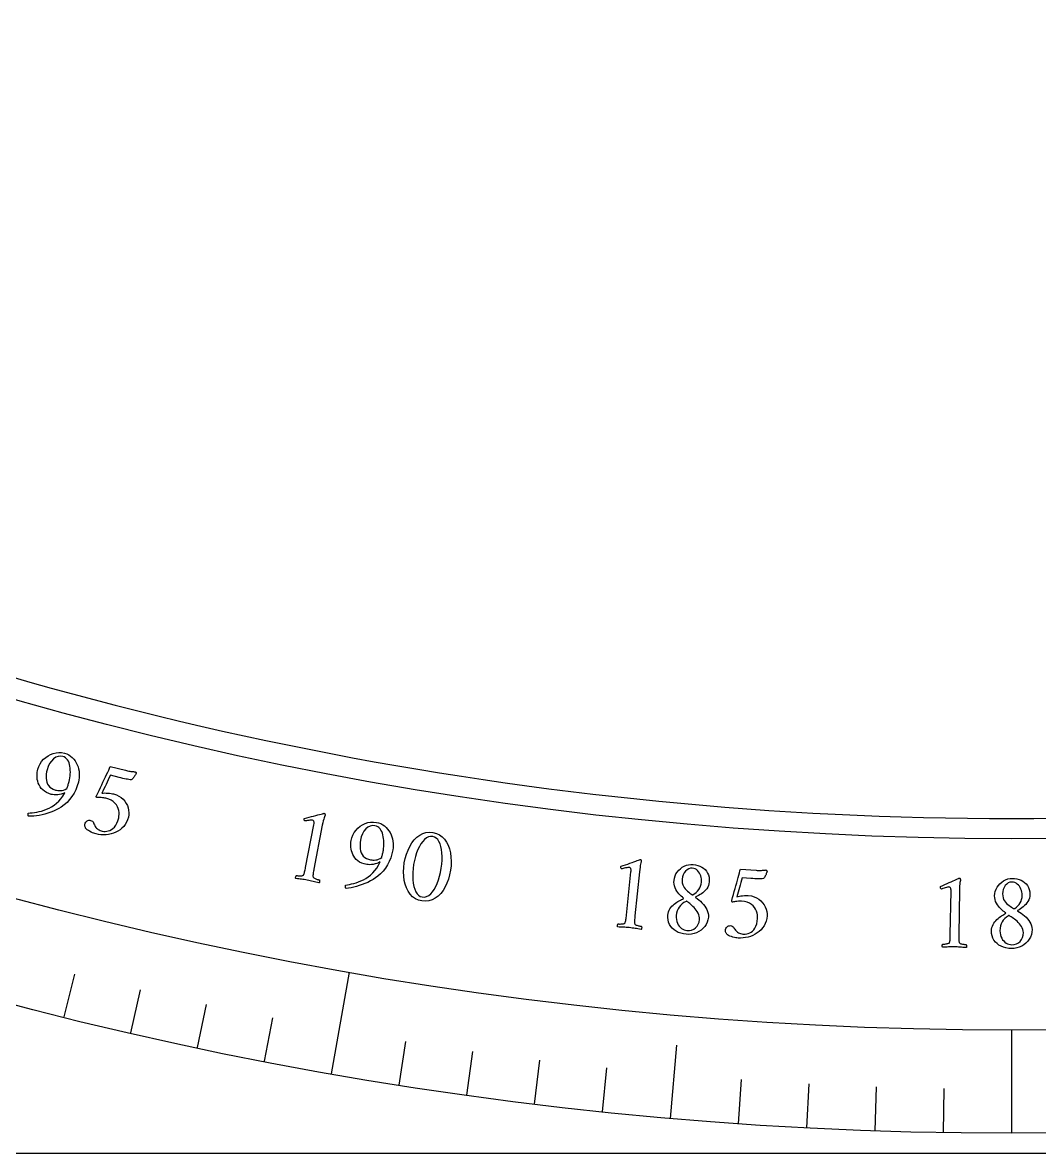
# Model space of a CAD drawing. Header units: millimetres. Extents: x -105 to 105, y -105 to 135.
# Drawn here: x -26.38 to 0.74, y -105 to -74.86 of the extents above; entities that cross this region are included whole.
import ezdxf

# ---------------------------------------------------------------- set-up
doc = ezdxf.new("R2010")
doc.units = ezdxf.units.MM
for name, color, linetype in [('CUT_INNER', 6, 'Continuous'), ('CUT_OUTER', 1, 'Continuous'), ('ENGRAVE', 7, 'Continuous'), ('ENGRAVE_FINE', 8, 'Continuous'), ('TEXT', 5, 'Continuous')]:
    doc.layers.add(name, color=color, linetype=linetype)

msp = doc.modelspace()

# ---------------------------------------------------------------- linework, layer by layer
at = {"layer": 'CUT_INNER'}
msp.add_lwpolyline([(-26.7588, -92.2734), (-26.1921, -92.4358), (-25.6244, -92.5948), (-25.0558, -92.7503), (-24.4862, -92.9023), (-23.9157, -93.0508), (-23.3443, -93.1958), (-22.772, -93.3372), (-22.1989, -93.4752), (-21.6249, -93.6097), (-21.0502, -93.7406), (-20.4746, -93.868), (-19.8982, -93.9918), (-19.3211, -94.1122), (-18.7433, -94.2289), (-18.1648, -94.3422), (-17.5856, -94.4519), (-17.0057, -94.558), (-16.4252, -94.6605), (-15.844, -94.7596), (-15.2623, -94.855), (-14.68, -94.9468), (-14.0971, -95.0351), (-13.5137, -95.1198), (-12.9298, -95.201), (-12.3455, -95.2785), (-11.7606, -95.3525), (-11.1753, -95.4228), (-10.5896, -95.4896), (-10.0035, -95.5528), (-9.417, -95.6124), (-8.8302, -95.6684), (-8.243, -95.7207), (-7.6555, -95.7695), (-7.0677, -95.8147), (-6.4797, -95.8562), (-5.8914, -95.8942), (-5.3029, -95.9285), (-4.7142, -95.9593), (-4.1253, -95.9864), (-3.5363, -96.0099), (-2.9471, -96.0298), (-2.3578, -96.0461), (-1.7684, -96.0587), (-1.179, -96.0678), (-0.5895, -96.0732), (0, -96.075), (0.5895, -96.0732), (1.179, -96.0678)], dxfattribs=at)
at = {"layer": 'CUT_OUTER'}
msp.add_lwpolyline([(105, 28.1347), (105, -28.1347), (76.8653, -76.8653), (28.1347, -105), (-28.1347, -105), (-76.8653, -76.8653), (-105, -28.1347), (-105, 28.1347)], dxfattribs=at)
at = {"layer": 'ENGRAVE'}
for points in [[(-18.1401, -102.8774), (-17.6627, -100.1703)], [(0, -104.4645), (0, -101.7156)], [(-9.1047, -104.067), (-8.9336, -102.111)]]:
    msp.add_lwpolyline(points, dxfattribs=at)
for radius in [104.4645, 101.7156, 96.6105]:
    msp.add_circle((0, 0), radius, dxfattribs=at)
at = {"layer": 'ENGRAVE_FINE'}
for points in [[(-25.2722, -101.3615), (-24.9872, -100.2184)], [(-23.4994, -101.7871), (-23.2344, -100.6392)], [(-21.7194, -102.1817), (-21.4745, -101.0293)], [(-19.9328, -102.5452), (-19.708, -101.3887)], [(-16.3418, -103.1784), (-16.1576, -102.0148)], [(-14.5386, -103.4479), (-14.3747, -102.2812)], [(-12.731, -103.6858), (-12.5874, -102.5165)], [(-10.9195, -103.8922), (-10.7964, -102.7206)], [(-7.2871, -104.21), (-7.2049, -103.0348)], [(-5.4672, -104.3213), (-5.4056, -103.1448)], [(-3.6458, -104.4009), (-3.6046, -103.2235)], [(-1.8232, -104.4486), (-1.8026, -103.2707)]]:
    msp.add_lwpolyline(points, dxfattribs=at)
at = {"layer": 'TEXT'}
for points in [[(-26.229, -95.9271), (-26.1792, -95.924), (-26.1255, -95.9188), (-26.068, -95.9116), (-26.0068, -95.9024), (-25.943, -95.89), (-25.8779, -95.8733), (-25.8116, -95.8525), (-25.7439, -95.8273), (-25.6762, -95.7969), (-25.6098, -95.7603), (-25.5446, -95.7174), (-25.4806, -95.6682), (-25.4194, -95.6117), (-25.3621, -95.5467), (-25.309, -95.4731), (-25.2599, -95.3911), (-25.304, -95.4095), (-25.35, -95.4238), (-25.3977, -95.434), (-25.4472, -95.4401), (-25.4957, -95.4425), (-25.5404, -95.4414), (-25.5815, -95.437), (-25.6187, -95.4292), (-25.6871, -95.4072), (-25.7478, -95.38), (-25.8008, -95.3476), (-25.8462, -95.31), (-25.8846, -95.2687), (-25.9171, -95.2249), (-25.9436, -95.1788), (-25.9642, -95.1303), (-25.9794, -95.0807), (-25.9901, -95.0311), (-25.9963, -94.9817), (-25.9979, -94.9323), (-25.9961, -94.8846), (-25.9919, -94.84), (-25.9854, -94.7985), (-25.9764, -94.7601), (-25.9509, -94.6851), (-25.9169, -94.6158), (-25.8745, -94.5522), (-25.8237, -94.4944), (-25.7664, -94.4433), (-25.7043, -94.4002), (-25.6375, -94.3651), (-25.566, -94.3378), (-25.4917, -94.32), (-25.4167, -94.3131), (-25.3409, -94.3173), (-25.2643, -94.3324), (-25.2051, -94.3519), (-25.1507, -94.3775), (-25.1012, -94.4093), (-25.0564, -94.4471), (-25.0164, -94.4897), (-24.9812, -94.5357), (-24.9508, -94.5852), (-24.9253, -94.6382), (-24.9046, -94.6936), (-24.8888, -94.7506), (-24.8779, -94.8092), (-24.8718, -94.8693), (-24.8705, -94.9295), (-24.8737, -94.9883), (-24.8814, -95.0458), (-24.8936, -95.1019), (-24.9253, -95.2059), (-24.9645, -95.3049), (-25.0113, -95.3989), (-25.0658, -95.4879), (-25.1275, -95.5701), (-25.1959, -95.6442), (-25.2713, -95.7099), (-25.3534, -95.7673), (-25.4179, -95.8068), (-25.4861, -95.843), (-25.558, -95.8759), (-25.6338, -95.9055), (-25.7112, -95.9316), (-25.7883, -95.9541), (-25.8651, -95.9731), (-25.9415, -95.9885), (-26.0161, -96.0004), (-26.0872, -96.0087), (-26.155, -96.0136), (-26.2194, -96.0149), (-26.2279, -96.0103), (-26.2334, -96.002), (-26.2361, -95.9898), (-26.2357, -95.9739), (-26.234, -95.9577), (-26.2323, -95.9445), (-26.2306, -95.9342), (-26.229, -95.9271)], [(-25.2049, -95.275), (-25.1962, -95.2529), (-25.1878, -95.2302), (-25.1796, -95.2071), (-25.1717, -95.1836), (-25.1641, -95.1598), (-25.1568, -95.1359), (-25.1499, -95.1119), (-25.1433, -95.0878), (-25.132, -95.0401), (-25.1229, -94.9907), (-25.116, -94.9396), (-25.1112, -94.8867), (-25.109, -94.8336), (-25.1097, -94.7815), (-25.1134, -94.7306), (-25.1199, -94.6809), (-25.1298, -94.6333), (-25.1436, -94.5891), (-25.1613, -94.5482), (-25.1828, -94.5107), (-25.2085, -94.4779), (-25.2384, -94.4514), (-25.2725, -94.4312), (-25.311, -94.4172), (-25.3748, -94.4084), (-25.4374, -94.4166), (-25.4988, -94.4419), (-25.559, -94.4842), (-25.6144, -94.5403), (-25.6612, -94.6071), (-25.6995, -94.6846), (-25.7291, -94.7728), (-25.7426, -94.8306), (-25.7514, -94.8881), (-25.7555, -94.945), (-25.7549, -95.0016), (-25.7487, -95.056), (-25.7358, -95.1068), (-25.7161, -95.1538), (-25.6897, -95.1972), (-25.656, -95.2356), (-25.614, -95.2677), (-25.564, -95.2937), (-25.5058, -95.3135), (-25.475, -95.3205), (-25.442, -95.3256), (-25.4068, -95.3288), (-25.3694, -95.3301), (-25.3302, -95.327), (-25.2897, -95.3167), (-25.248, -95.2994), (-25.2049, -95.275)], [(-23.9593, -95.4173), (-23.8814, -95.4417), (-23.812, -95.4738), (-23.7511, -95.5136), (-23.6987, -95.561), (-23.6543, -95.6139), (-23.6176, -95.6699), (-23.5886, -95.7291), (-23.5673, -95.7916), (-23.5539, -95.8551), (-23.5485, -95.9175), (-23.5512, -95.979), (-23.5618, -96.0394), (-23.5827, -96.108), (-23.6105, -96.1714), (-23.6451, -96.2296), (-23.6866, -96.2824), (-23.7335, -96.3298), (-23.7844, -96.3717), (-23.8393, -96.4081), (-23.8981, -96.4389), (-23.9599, -96.4641), (-24.0236, -96.4837), (-24.0892, -96.4977), (-24.1566, -96.5061), (-24.2246, -96.509), (-24.2921, -96.5062), (-24.3589, -96.4979), (-24.425, -96.484), (-24.4537, -96.4757), (-24.4852, -96.4646), (-24.5197, -96.4506), (-24.557, -96.4338), (-24.5945, -96.4147), (-24.6294, -96.3937), (-24.6618, -96.371), (-24.6916, -96.3464), (-24.6966, -96.3391), (-24.7022, -96.3285), (-24.7086, -96.3147), (-24.7157, -96.2978), (-24.7216, -96.2794), (-24.7246, -96.2614), (-24.7246, -96.2437), (-24.7217, -96.2265), (-24.7122, -96.1986), (-24.6989, -96.1747), (-24.6819, -96.1548), (-24.6612, -96.1389), (-24.6386, -96.1275), (-24.616, -96.121), (-24.5932, -96.1194), (-24.5705, -96.1228), (-24.5442, -96.1324), (-24.5223, -96.1468), (-24.5048, -96.1659), (-24.4918, -96.1898), (-24.4808, -96.2154), (-24.4692, -96.2399), (-24.4572, -96.2631), (-24.4446, -96.2851), (-24.4283, -96.3089), (-24.4093, -96.3301), (-24.3875, -96.3488), (-24.3629, -96.3649), (-24.3369, -96.3788), (-24.3105, -96.3906), (-24.2838, -96.4005), (-24.2568, -96.4083), (-24.2188, -96.4151), (-24.1794, -96.4168), (-24.1386, -96.4133), (-24.0962, -96.4047), (-24.0538, -96.3897), (-24.0128, -96.3672), (-23.9732, -96.3372), (-23.9349, -96.2996), (-23.8996, -96.2535), (-23.8687, -96.1977), (-23.8422, -96.1323), (-23.8202, -96.0573), (-23.8119, -96.012), (-23.8089, -95.9644), (-23.8112, -95.9146), (-23.8187, -95.8625), (-23.8326, -95.8103), (-23.854, -95.7599), (-23.8827, -95.7115), (-23.9189, -95.665), (-23.9639, -95.6226), (-24.0191, -95.5866), (-24.0845, -95.5567), (-24.1602, -95.5332), (-24.185, -95.5278), (-24.2142, -95.5229), (-24.2476, -95.5187), (-24.2853, -95.5151), (-24.3226, -95.5127), (-24.3548, -95.5122), (-24.3817, -95.5136), (-24.4035, -95.5168), (-24.4074, -95.5149), (-24.4108, -95.5115), (-24.4136, -95.5065), (-24.4158, -95.5), (-24.4172, -95.4927), (-24.4177, -95.4855), (-24.4173, -95.4783), (-24.416, -95.4712), (-24.3804, -95.3969), (-24.3448, -95.3227), (-24.3093, -95.2484), (-24.2738, -95.1741), (-24.2389, -95.1011), (-24.2053, -95.0306), (-24.1729, -94.9626), (-24.1417, -94.8971), (-24.1127, -94.8358), (-24.0869, -94.7804), (-24.0643, -94.7307), (-24.0449, -94.6869), (-23.6401, -94.7888), (-23.6117, -94.7955), (-23.5827, -94.8016), (-23.5533, -94.807), (-23.5233, -94.8118), (-23.4943, -94.8159), (-23.4676, -94.8191), (-23.4434, -94.8216), (-23.4217, -94.8233), (-23.4037, -94.8245), (-23.3908, -94.8253), (-23.3831, -94.8258), (-23.3805, -94.8259), (-23.3747, -94.8317), (-23.3694, -94.837), (-23.3645, -94.8418), (-23.3601, -94.8461), (-23.3566, -94.8503), (-23.3545, -94.855), (-23.3538, -94.8601), (-23.3545, -94.8656), (-23.3565, -94.8714), (-23.3607, -94.8803), (-23.3669, -94.8923), (-23.3752, -94.9074), (-23.3852, -94.9243), (-23.3964, -94.9419), (-23.4089, -94.96), (-23.4227, -94.9789), (-23.4374, -94.9972), (-23.4526, -95.0138), (-23.4684, -95.0288), (-23.4847, -95.0422), (-23.515, -95.0377), (-23.5481, -95.0325), (-23.5841, -95.0267), (-23.6229, -95.02), (-23.6647, -95.0123), (-23.7099, -95.0029), (-23.7585, -94.9919), (-23.8103, -94.9793), (-24.0414, -94.9211), (-24.0699, -94.9808), (-24.0984, -95.0411), (-24.1269, -95.1019), (-24.1553, -95.1633), (-24.1836, -95.2242), (-24.2118, -95.2834), (-24.2397, -95.341), (-24.2674, -95.397), (-24.2341, -95.3938), (-24.1966, -95.3926), (-24.1549, -95.3934), (-24.109, -95.3962), (-24.0637, -95.4004), (-24.0236, -95.4053), (-23.9888, -95.4109), (-23.9593, -95.4173)], [(-18.8345, -97.3763), (-18.6142, -96.2375), (-18.6096, -96.2094), (-18.6076, -96.1857), (-18.608, -96.1663), (-18.6109, -96.1514), (-18.6165, -96.1398), (-18.625, -96.1307), (-18.6364, -96.124), (-18.6507, -96.1197), (-18.6687, -96.1176), (-18.6916, -96.1174), (-18.7193, -96.119), (-18.7518, -96.1225), (-18.7847, -96.1268), (-18.8135, -96.131), (-18.8381, -96.1351), (-18.8587, -96.139), (-18.8679, -96.1261), (-18.8736, -96.1129), (-18.8759, -96.0991), (-18.8748, -96.0849), (-18.8747, -96.0848), (-18.8746, -96.0842), (-18.8745, -96.0833), (-18.8742, -96.0821), (-18.8728, -96.0769), (-18.8709, -96.073), (-18.8686, -96.0703), (-18.8657, -96.0688), (-18.8038, -96.0539), (-18.7425, -96.0387), (-18.6817, -96.0231), (-18.6214, -96.0072), (-18.564, -95.9919), (-18.5116, -95.978), (-18.4644, -95.9655), (-18.4222, -95.9545), (-18.3873, -95.9455), (-18.3621, -95.9391), (-18.3463, -95.9354), (-18.3401, -95.9343), (-18.3344, -95.9354), (-18.328, -95.9377), (-18.3232, -95.942), (-18.3197, -95.9483), (-18.3178, -95.9565), (-18.3167, -95.9653), (-18.3158, -95.9733), (-18.3152, -95.9806), (-18.3148, -95.987), (-18.3163, -95.9913), (-18.321, -96.0041), (-18.3288, -96.0255), (-18.3397, -96.0555), (-18.3521, -96.0936), (-18.3645, -96.1393), (-18.3769, -96.1927), (-18.3894, -96.2538), (-18.612, -97.4191), (-18.6179, -97.4503), (-18.6233, -97.4805), (-18.6284, -97.5096), (-18.6331, -97.5376), (-18.6368, -97.564), (-18.6387, -97.5881), (-18.6388, -97.61), (-18.6372, -97.6295), (-18.6336, -97.6375), (-18.626, -97.6459), (-18.6144, -97.6546), (-18.5987, -97.6638), (-18.5806, -97.6727), (-18.5618, -97.6809), (-18.5422, -97.6882), (-18.522, -97.6948), (-18.5029, -97.7004), (-18.4867, -97.7048), (-18.4735, -97.7082), (-18.4634, -97.7104), (-18.4608, -97.718), (-18.4595, -97.7275), (-18.4595, -97.7391), (-18.4608, -97.7527), (-18.4635, -97.766), (-18.4673, -97.7769), (-18.4723, -97.7853), (-18.4786, -97.7912), (-18.5207, -97.7803), (-18.561, -97.77), (-18.5995, -97.7601), (-18.6363, -97.7508), (-18.6729, -97.7418), (-18.7111, -97.7331), (-18.7508, -97.7247), (-18.792, -97.7165), (-18.8318, -97.7091), (-18.8698, -97.7026), (-18.9061, -97.697), (-18.9407, -97.6922), (-18.9758, -97.6878), (-19.0134, -97.683), (-19.0536, -97.6779), (-19.0963, -97.6724), (-19.1, -97.6646), (-19.1016, -97.6549), (-19.1011, -97.6434), (-19.0986, -97.6301), (-19.0948, -97.617), (-19.0905, -97.6062), (-19.0858, -97.5978), (-19.0805, -97.5917), (-19.0703, -97.5935), (-19.0568, -97.5952), (-19.0402, -97.5971), (-19.0203, -97.599), (-18.9991, -97.6004), (-18.9782, -97.6008), (-18.9577, -97.6002), (-18.9376, -97.5986), (-18.9198, -97.5959), (-18.9063, -97.592), (-18.897, -97.5869), (-18.892, -97.5805), (-18.8832, -97.563), (-18.875, -97.5427), (-18.8673, -97.5197), (-18.8603, -97.494), (-18.8536, -97.4663), (-18.8471, -97.4374), (-18.8407, -97.4075), (-18.8345, -97.3763)], [(-17.7686, -97.8481), (-17.7192, -97.8406), (-17.6662, -97.8308), (-17.6096, -97.8186), (-17.5494, -97.8041), (-17.4869, -97.7862), (-17.4236, -97.7639), (-17.3593, -97.7373), (-17.294, -97.7064), (-17.2293, -97.6702), (-17.1663, -97.6279), (-17.1051, -97.5795), (-17.0456, -97.525), (-16.9895, -97.4633), (-16.9382, -97.3935), (-16.8916, -97.3157), (-16.8499, -97.2297), (-16.8923, -97.2518), (-16.9368, -97.2701), (-16.9834, -97.2844), (-17.0322, -97.2948), (-17.0803, -97.3014), (-17.125, -97.3042), (-17.1662, -97.3034), (-17.204, -97.2988), (-17.2741, -97.2829), (-17.3369, -97.2611), (-17.3926, -97.2334), (-17.441, -97.2), (-17.4829, -97.1621), (-17.5191, -97.1214), (-17.5495, -97.0778), (-17.5742, -97.0312), (-17.5937, -96.9831), (-17.6087, -96.9347), (-17.6192, -96.886), (-17.6251, -96.8369), (-17.6274, -96.7892), (-17.6272, -96.7444), (-17.6243, -96.7025), (-17.6187, -96.6635), (-17.5998, -96.5865), (-17.572, -96.5146), (-17.5353, -96.4475), (-17.4897, -96.3855), (-17.4371, -96.3296), (-17.379, -96.2813), (-17.3155, -96.2404), (-17.2466, -96.207), (-17.1742, -96.1828), (-17.1, -96.1694), (-17.0241, -96.167), (-16.9465, -96.1754), (-16.8859, -96.1897), (-16.8295, -96.2104), (-16.7773, -96.2377), (-16.7294, -96.2715), (-16.6859, -96.3104), (-16.6468, -96.3532), (-16.6123, -96.3999), (-16.5822, -96.4504), (-16.5567, -96.5038), (-16.536, -96.5593), (-16.52, -96.6167), (-16.5088, -96.676), (-16.5022, -96.7359), (-16.5002, -96.7948), (-16.5029, -96.8527), (-16.5102, -96.9096), (-16.5327, -97.016), (-16.5631, -97.1181), (-16.6016, -97.2158), (-16.6481, -97.3091), (-16.7024, -97.3965), (-16.7641, -97.4762), (-16.8334, -97.5482), (-16.9103, -97.6126), (-16.971, -97.6576), (-17.0358, -97.6996), (-17.1047, -97.7386), (-17.1775, -97.7747), (-17.2524, -97.8074), (-17.3272, -97.8366), (-17.402, -97.8622), (-17.4768, -97.8842), (-17.5501, -97.9025), (-17.6203, -97.917), (-17.6874, -97.9278), (-17.7514, -97.9348), (-17.7602, -97.9309), (-17.7665, -97.9231), (-17.7702, -97.9112), (-17.7712, -97.8953), (-17.7709, -97.879), (-17.7703, -97.8656), (-17.7696, -97.8553), (-17.7686, -97.8481)], [(-16.8053, -97.1092), (-16.7985, -97.0864), (-16.7921, -97.0631), (-16.7859, -97.0394), (-16.7801, -97.0153), (-16.7746, -96.9909), (-16.7694, -96.9664), (-16.7646, -96.9419), (-16.7602, -96.9174), (-16.7531, -96.8689), (-16.7483, -96.8188), (-16.7459, -96.7673), (-16.7458, -96.7142), (-16.7482, -96.6611), (-16.7534, -96.6093), (-16.7615, -96.5589), (-16.7723, -96.5099), (-16.7864, -96.4634), (-16.804, -96.4206), (-16.8251, -96.3814), (-16.8499, -96.3459), (-16.8782, -96.3155), (-16.9103, -96.2917), (-16.9461, -96.2745), (-16.9857, -96.2639), (-17.05, -96.2607), (-17.1117, -96.2744), (-17.1706, -96.3049), (-17.2269, -96.3523), (-17.2772, -96.413), (-17.318, -96.4836), (-17.3494, -96.5641), (-17.3712, -96.6546), (-17.3796, -96.7134), (-17.3833, -96.7714), (-17.3825, -96.8285), (-17.377, -96.8848), (-17.366, -96.9385), (-17.3487, -96.9879), (-17.325, -97.0331), (-17.295, -97.0739), (-17.258, -97.1092), (-17.2134, -97.1376), (-17.1613, -97.1592), (-17.1017, -97.1738), (-17.0704, -97.1781), (-17.037, -97.1803), (-17.0017, -97.1804), (-16.9643, -97.1785), (-16.9255, -97.1719), (-16.8861, -97.1582), (-16.846, -97.1373), (-16.8053, -97.1092)], [(-15.4405, -96.4464), (-15.3469, -96.4694), (-15.2633, -96.5066), (-15.1899, -96.5581), (-15.1265, -96.624), (-15.0731, -96.7015), (-15.0294, -96.7881), (-14.9955, -96.8837), (-14.9714, -96.9884), (-14.9569, -97.0994), (-14.9519, -97.2139), (-14.9565, -97.3319), (-14.9706, -97.4535), (-14.9937, -97.5737), (-15.0252, -97.6876), (-15.0649, -97.7953), (-15.113, -97.8966), (-15.1687, -97.989), (-15.2311, -98.07), (-15.3001, -98.1395), (-15.3759, -98.1975), (-15.4575, -98.2412), (-15.5441, -98.268), (-15.6358, -98.2777), (-15.7325, -98.2703), (-15.8242, -98.2475), (-15.9067, -98.2099), (-15.9801, -98.1576), (-16.0442, -98.0905), (-16.0988, -98.0116), (-16.1434, -97.9239), (-16.1781, -97.8274), (-16.2029, -97.7221), (-16.2176, -97.6107), (-16.2222, -97.496), (-16.2168, -97.3779), (-16.2013, -97.2565), (-16.1767, -97.1366), (-16.1439, -97.023), (-16.103, -96.9159), (-16.054, -96.8151), (-15.9976, -96.7233), (-15.9349, -96.6432), (-15.8656, -96.5747), (-15.7899, -96.5178), (-15.7089, -96.4751), (-15.6237, -96.4489), (-15.5342, -96.4394), (-15.4405, -96.4464)], [(-15.4429, -96.5531), (-15.5007, -96.5508), (-15.5565, -96.5628), (-15.6104, -96.5889), (-15.6625, -96.6293), (-15.7119, -96.6818), (-15.7581, -96.7443), (-15.8009, -96.8168), (-15.8405, -96.8993), (-15.876, -96.9899), (-15.9066, -97.0864), (-15.9323, -97.189), (-15.953, -97.2975), (-15.9678, -97.4058), (-15.9761, -97.5106), (-15.9778, -97.6118), (-15.9729, -97.7094), (-15.9619, -97.8009), (-15.9452, -97.8839), (-15.9227, -97.9583), (-15.8945, -98.0241), (-15.8608, -98.0791), (-15.8217, -98.1207), (-15.7772, -98.149), (-15.7274, -98.1641), (-15.665, -98.1668), (-15.6057, -98.1545), (-15.5497, -98.1272), (-15.4969, -98.0848), (-15.4477, -98.0298), (-15.4023, -97.9645), (-15.3607, -97.8889), (-15.323, -97.803), (-15.2895, -97.7096), (-15.2607, -97.6114), (-15.2365, -97.5083), (-15.217, -97.4005), (-15.2028, -97.2912), (-15.195, -97.1866), (-15.1937, -97.0867), (-15.1988, -96.9917), (-15.21, -96.9031), (-15.2269, -96.823), (-15.2494, -96.7513), (-15.2777, -96.6879), (-15.3113, -96.6351), (-15.35, -96.5951), (-15.3939, -96.5677), (-15.4429, -96.5531)], [(-10.2759, -98.6473), (-10.1558, -97.4936), (-10.1536, -97.4652), (-10.1536, -97.4414), (-10.1557, -97.4222), (-10.1599, -97.4075), (-10.1666, -97.3965), (-10.1758, -97.3882), (-10.1877, -97.3825), (-10.2023, -97.3795), (-10.2205, -97.379), (-10.2433, -97.3807), (-10.2708, -97.3847), (-10.3029, -97.391), (-10.3352, -97.3982), (-10.3635, -97.4049), (-10.3877, -97.4111), (-10.4079, -97.4168), (-10.4181, -97.4048), (-10.425, -97.3921), (-10.4285, -97.3786), (-10.4286, -97.3644), (-10.4286, -97.3642), (-10.4285, -97.3636), (-10.4284, -97.3627), (-10.4283, -97.3614), (-10.4273, -97.3562), (-10.4258, -97.3521), (-10.4237, -97.3492), (-10.4209, -97.3475), (-10.3606, -97.3272), (-10.3009, -97.3067), (-10.2417, -97.2859), (-10.183, -97.2649), (-10.1271, -97.2446), (-10.0761, -97.2262), (-10.0302, -97.2096), (-9.9891, -97.1949), (-9.9552, -97.1829), (-9.9305, -97.1744), (-9.9152, -97.1693), (-9.9091, -97.1677), (-9.9033, -97.1683), (-9.8968, -97.1701), (-9.8915, -97.1739), (-9.8876, -97.1799), (-9.8849, -97.1879), (-9.8831, -97.1965), (-9.8815, -97.2045), (-9.8802, -97.2116), (-9.8793, -97.218), (-9.8804, -97.2224), (-9.884, -97.2356), (-9.8898, -97.2576), (-9.8981, -97.2884), (-9.9072, -97.3274), (-9.9155, -97.374), (-9.9233, -97.4283), (-9.9303, -97.4902), (-10.0505, -98.6705), (-10.0537, -98.7021), (-10.0565, -98.7326), (-10.059, -98.7621), (-10.0613, -98.7905), (-10.0626, -98.8171), (-10.0624, -98.8413), (-10.0606, -98.863), (-10.0573, -98.8824), (-10.0531, -98.89), (-10.0448, -98.8977), (-10.0324, -98.9054), (-10.0159, -98.9131), (-9.9971, -98.9205), (-9.9777, -98.927), (-9.9576, -98.9326), (-9.9368, -98.9373), (-9.9173, -98.9412), (-9.9008, -98.9443), (-9.8874, -98.9464), (-9.8771, -98.9477), (-9.8738, -98.9551), (-9.8717, -98.9645), (-9.8707, -98.976), (-9.8709, -98.9897), (-9.8723, -99.0032), (-9.8752, -99.0143), (-9.8795, -99.0231), (-9.8853, -99.0296), (-9.9281, -99.0224), (-9.9692, -99.0156), (-10.0084, -99.0092), (-10.0458, -99.0031), (-10.0831, -98.9973), (-10.1219, -98.992), (-10.1622, -98.987), (-10.204, -98.9825), (-10.2442, -98.9786), (-10.2827, -98.9754), (-10.3193, -98.973), (-10.3542, -98.9713), (-10.3895, -98.9699), (-10.4274, -98.9684), (-10.4679, -98.9668), (-10.5109, -98.9651), (-10.5153, -98.9576), (-10.5177, -98.9482), (-10.5182, -98.9366), (-10.5169, -98.9231), (-10.5142, -98.9098), (-10.5109, -98.8987), (-10.5069, -98.8899), (-10.5023, -98.8833), (-10.4919, -98.8842), (-10.4783, -98.8848), (-10.4616, -98.8852), (-10.4416, -98.8853), (-10.4204, -98.8849), (-10.3995, -98.8835), (-10.3792, -98.8811), (-10.3593, -98.8778), (-10.3418, -98.8735), (-10.3286, -98.8684), (-10.3199, -98.8625), (-10.3155, -98.8558), (-10.3082, -98.8375), (-10.3017, -98.8166), (-10.2961, -98.793), (-10.2913, -98.7667), (-10.2871, -98.7386), (-10.2831, -98.7093), (-10.2794, -98.6789), (-10.2759, -98.6473)], [(-8.498, -97.2983), (-8.4361, -97.3068), (-8.3774, -97.3213), (-8.322, -97.3417), (-8.2697, -97.3681), (-8.222, -97.3999), (-8.1799, -97.4368), (-8.1434, -97.4787), (-8.1126, -97.5257), (-8.0889, -97.5774), (-8.0735, -97.6335), (-8.0665, -97.6942), (-8.0678, -97.7592), (-8.0755, -97.8128), (-8.0895, -97.8621), (-8.1096, -97.9072), (-8.1361, -97.9481), (-8.1669, -97.9853), (-8.2002, -98.0193), (-8.236, -98.0502), (-8.2743, -98.0779), (-8.3134, -98.103), (-8.3513, -98.1259), (-8.3882, -98.1467), (-8.424, -98.1654), (-8.4319, -98.1681), (-8.4348, -98.1719), (-8.4327, -98.1768), (-8.4255, -98.183), (-8.3841, -98.2119), (-8.3431, -98.2445), (-8.3026, -98.2808), (-8.2625, -98.3206), (-8.2246, -98.3632), (-8.1904, -98.4077), (-8.1601, -98.454), (-8.1335, -98.5023), (-8.1125, -98.5517), (-8.0987, -98.6016), (-8.092, -98.6521), (-8.0926, -98.703), (-8.1031, -98.7725), (-8.1229, -98.8376), (-8.1518, -98.8982), (-8.1901, -98.9543), (-8.2358, -99.0049), (-8.2871, -99.049), (-8.344, -99.0865), (-8.4065, -99.1174), (-8.4726, -99.1408), (-8.5405, -99.1557), (-8.6101, -99.1621), (-8.6813, -99.16), (-8.7568, -99.1497), (-8.8275, -99.1324), (-8.8932, -99.1081), (-8.954, -99.0768), (-9.0087, -99.0394), (-9.056, -98.9968), (-9.096, -98.9489), (-9.1285, -98.8957), (-9.153, -98.8384), (-9.1686, -98.7778), (-9.1754, -98.7139), (-9.1735, -98.6468), (-9.1666, -98.6014), (-9.1549, -98.5586), (-9.1383, -98.5185), (-9.1168, -98.481), (-9.0916, -98.4461), (-9.0641, -98.4136), (-9.0343, -98.3835), (-9.0022, -98.3559), (-8.9689, -98.3306), (-8.9356, -98.3074), (-8.9024, -98.2865), (-8.8692, -98.2677), (-8.8374, -98.2509), (-8.8086, -98.2356), (-8.7827, -98.2219), (-8.7596, -98.2097), (-8.7549, -98.2059), (-8.7531, -98.2022), (-8.7542, -98.1986), (-8.7583, -98.1951), (-8.7864, -98.173), (-8.8153, -98.1469), (-8.8452, -98.1168), (-8.8759, -98.0828), (-8.9058, -98.0456), (-8.9327, -98.0058), (-8.9569, -97.9635), (-8.9783, -97.9187), (-8.9951, -97.8718), (-9.0058, -97.8233), (-9.0102, -97.7731), (-9.0084, -97.7213), (-8.9988, -97.6614), (-8.9812, -97.6044), (-8.9557, -97.5503), (-8.9223, -97.4992), (-8.8826, -97.4522), (-8.8381, -97.4107), (-8.7888, -97.3745), (-8.7348, -97.3437), (-8.6777, -97.3198), (-8.6192, -97.3042), (-8.5593, -97.2971), (-8.498, -97.2983)], [(-8.5211, -97.3965), (-8.5703, -97.3981), (-8.6167, -97.4117), (-8.6604, -97.4373), (-8.7014, -97.4749), (-8.7368, -97.5211), (-8.7637, -97.5725), (-8.7822, -97.6291), (-8.7923, -97.6909), (-8.7938, -97.7432), (-8.7885, -97.7918), (-8.7766, -97.8368), (-8.7579, -97.8782), (-8.7345, -97.9162), (-8.7084, -97.9508), (-8.6795, -97.9822), (-8.6481, -98.0103), (-8.6162, -98.0358), (-8.5864, -98.0592), (-8.5586, -98.0806), (-8.5328, -98.1), (-8.5296, -98.1016), (-8.5257, -98.1028), (-8.521, -98.1038), (-8.5156, -98.1045), (-8.5143, -98.1046), (-8.5134, -98.1047), (-8.5128, -98.1047), (-8.5127, -98.1047), (-8.5085, -98.1049), (-8.5046, -98.1047), (-8.5011, -98.1041), (-8.4978, -98.1031), (-8.4537, -98.0755), (-8.4136, -98.044), (-8.3776, -98.0084), (-8.3456, -97.9688), (-8.3189, -97.925), (-8.2983, -97.877), (-8.284, -97.8248), (-8.276, -97.7684), (-8.2745, -97.7261), (-8.2773, -97.6843), (-8.2842, -97.6428), (-8.2954, -97.6017), (-8.3106, -97.5623), (-8.3294, -97.5258), (-8.352, -97.4924), (-8.3782, -97.462), (-8.4082, -97.4362), (-8.442, -97.4167), (-8.4797, -97.4035), (-8.5211, -97.3965)], [(-7.0262, -98.1282), (-6.9453, -98.1387), (-6.8714, -98.1582), (-6.8045, -98.1868), (-6.7446, -98.2244), (-6.6917, -98.2688), (-6.6459, -98.3176), (-6.6071, -98.3709), (-6.5753, -98.4287), (-6.551, -98.4889), (-6.5349, -98.5495), (-6.5268, -98.6104), (-6.5268, -98.6718), (-6.5355, -98.743), (-6.5518, -98.8103), (-6.5758, -98.8735), (-6.6075, -98.9328), (-6.6454, -98.9876), (-6.6883, -99.0377), (-6.736, -99.083), (-6.7886, -99.1236), (-6.8451, -99.1592), (-6.9044, -99.1896), (-6.9665, -99.2148), (-7.0315, -99.2347), (-7.098, -99.2493), (-7.1649, -99.2583), (-7.2321, -99.2617), (-7.2997, -99.2595), (-7.3293, -99.2563), (-7.3623, -99.2509), (-7.3987, -99.2431), (-7.4384, -99.233), (-7.4786, -99.2207), (-7.5167, -99.2062), (-7.5525, -99.1894), (-7.5861, -99.1703), (-7.5923, -99.164), (-7.5997, -99.1546), (-7.6083, -99.1421), (-7.6183, -99.1266), (-7.6273, -99.1095), (-7.6334, -99.0923), (-7.6365, -99.075), (-7.6366, -99.0575), (-7.632, -99.0284), (-7.6231, -99.0025), (-7.6098, -98.98), (-7.5922, -98.9607), (-7.5719, -98.9455), (-7.5508, -98.9352), (-7.5287, -98.9297), (-7.5056, -98.9291), (-7.4781, -98.934), (-7.454, -98.9444), (-7.4335, -98.9602), (-7.4166, -98.9814), (-7.4012, -99.0048), (-7.3856, -99.0268), (-7.3697, -99.0476), (-7.3535, -99.0671), (-7.3333, -99.0877), (-7.3109, -99.1052), (-7.2862, -99.1198), (-7.2592, -99.1315), (-7.2311, -99.1406), (-7.2031, -99.1477), (-7.1751, -99.1528), (-7.1471, -99.1558), (-7.1086, -99.1559), (-7.0695, -99.1507), (-7.0299, -99.1402), (-6.9897, -99.1244), (-6.9505, -99.1023), (-6.914, -99.073), (-6.8802, -99.0365), (-6.849, -98.9929), (-6.8222, -98.9413), (-6.8015, -98.881), (-6.7868, -98.812), (-6.7782, -98.7343), (-6.7778, -98.6882), (-6.7831, -98.6409), (-6.794, -98.5922), (-6.8105, -98.5422), (-6.8333, -98.4932), (-6.863, -98.4473), (-6.8998, -98.4046), (-6.9435, -98.3651), (-6.9951, -98.3312), (-7.0558, -98.3053), (-7.1254, -98.2873), (-7.204, -98.2772), (-7.2294, -98.2762), (-7.2589, -98.2765), (-7.2926, -98.2781), (-7.3304, -98.2811), (-7.3675, -98.2852), (-7.3992, -98.2903), (-7.4255, -98.2963), (-7.4464, -98.3033), (-7.4506, -98.3022), (-7.4546, -98.2994), (-7.4582, -98.295), (-7.4615, -98.2889), (-7.4641, -98.282), (-7.4659, -98.275), (-7.4667, -98.2678), (-7.4666, -98.2605), (-7.4445, -98.1812), (-7.4224, -98.1019), (-7.4003, -98.0226), (-7.3782, -97.9433), (-7.3566, -97.8653), (-7.3357, -97.79), (-7.3156, -97.7175), (-7.2962, -97.6476), (-7.2783, -97.5822), (-7.2626, -97.5231), (-7.2489, -97.4703), (-7.2373, -97.4238), (-6.821, -97.4538), (-6.7919, -97.4555), (-6.7623, -97.4564), (-6.7324, -97.4566), (-6.702, -97.4562), (-6.6727, -97.4551), (-6.6459, -97.4537), (-6.6217, -97.452), (-6.5999, -97.4499), (-6.582, -97.4479), (-6.5692, -97.4464), (-6.5615, -97.4456), (-6.559, -97.4453), (-6.5523, -97.45), (-6.5461, -97.4542), (-6.5405, -97.4581), (-6.5354, -97.4616), (-6.5311, -97.4652), (-6.5283, -97.4694), (-6.5267, -97.4743), (-6.5264, -97.4799), (-6.5275, -97.4859), (-6.53, -97.4954), (-6.534, -97.5083), (-6.5396, -97.5246), (-6.5464, -97.543), (-6.5545, -97.5622), (-6.5636, -97.5823), (-6.5739, -97.6032), (-6.5852, -97.6238), (-6.5974, -97.6428), (-6.6103, -97.6604), (-6.624, -97.6764), (-6.6546, -97.6772), (-6.6882, -97.6779), (-6.7246, -97.6783), (-6.7639, -97.6785), (-6.8065, -97.6782), (-6.8526, -97.6768), (-6.9023, -97.6744), (-6.9556, -97.671), (-7.1933, -97.6538), (-7.211, -97.7175), (-7.2286, -97.7818), (-7.2461, -97.8467), (-7.2634, -97.9121), (-7.2807, -97.977), (-7.2981, -98.0402), (-7.3156, -98.1018), (-7.3332, -98.1616), (-7.3009, -98.1527), (-7.2642, -98.1451), (-7.223, -98.1386), (-7.1774, -98.1334), (-7.132, -98.1296), (-7.0917, -98.1275), (-7.0564, -98.127), (-7.0262, -98.1282)], [(-1.6392, -99.1675), (-1.62, -98.0077), (-1.6203, -97.9793), (-1.6224, -97.9556), (-1.6262, -97.9366), (-1.6317, -97.9224), (-1.6392, -97.912), (-1.6492, -97.9044), (-1.6615, -97.8998), (-1.6763, -97.8981), (-1.6945, -97.8992), (-1.7171, -97.9029), (-1.7441, -97.9093), (-1.7755, -97.9184), (-1.8071, -97.9284), (-1.8347, -97.9375), (-1.8583, -97.9458), (-1.8779, -97.9532), (-1.8891, -97.9421), (-1.897, -97.9301), (-1.9017, -97.9169), (-1.903, -97.9028), (-1.903, -97.9026), (-1.903, -97.902), (-1.903, -97.9011), (-1.903, -97.8998), (-1.9025, -97.8945), (-1.9013, -97.8903), (-1.8995, -97.8872), (-1.8969, -97.8853), (-1.8386, -97.8599), (-1.7808, -97.8342), (-1.7237, -97.8083), (-1.6671, -97.7823), (-1.6131, -97.7572), (-1.564, -97.7344), (-1.5196, -97.7139), (-1.48, -97.6957), (-1.4473, -97.6808), (-1.4234, -97.6701), (-1.4086, -97.6637), (-1.4027, -97.6616), (-1.3969, -97.6617), (-1.3902, -97.6629), (-1.3846, -97.6662), (-1.3802, -97.6718), (-1.3768, -97.6796), (-1.3742, -97.6881), (-1.372, -97.6958), (-1.3701, -97.7028), (-1.3686, -97.7091), (-1.3693, -97.7135), (-1.3717, -97.727), (-1.3756, -97.7494), (-1.3812, -97.7808), (-1.3868, -97.8205), (-1.3911, -97.8677), (-1.3941, -97.9224), (-1.3957, -97.9847), (-1.4126, -99.171), (-1.4129, -99.2028), (-1.4131, -99.2334), (-1.4131, -99.263), (-1.4128, -99.2914), (-1.4118, -99.3181), (-1.4095, -99.3421), (-1.4058, -99.3637), (-1.4008, -99.3826), (-1.396, -99.3899), (-1.387, -99.3968), (-1.374, -99.4034), (-1.357, -99.4097), (-1.3376, -99.4154), (-1.3177, -99.4201), (-1.2971, -99.424), (-1.2761, -99.4269), (-1.2563, -99.4291), (-1.2396, -99.4307), (-1.226, -99.4317), (-1.2156, -99.4321), (-1.2118, -99.4391), (-1.2088, -99.4483), (-1.2068, -99.4597), (-1.2058, -99.4733), (-1.2061, -99.4869), (-1.208, -99.4982), (-1.2115, -99.5074), (-1.2166, -99.5143), (-1.26, -99.5109), (-1.3015, -99.5077), (-1.3411, -99.5047), (-1.3789, -99.5019), (-1.4165, -99.4994), (-1.4556, -99.4975), (-1.4962, -99.4961), (-1.5383, -99.4951), (-1.5787, -99.4948), (-1.6173, -99.495), (-1.654, -99.4958), (-1.6889, -99.4971), (-1.7242, -99.4988), (-1.7621, -99.5006), (-1.8025, -99.5025), (-1.8456, -99.5046), (-1.8505, -99.4975), (-1.8538, -99.4883), (-1.8553, -99.4769), (-1.8551, -99.4633), (-1.8537, -99.4498), (-1.8514, -99.4384), (-1.8481, -99.4293), (-1.844, -99.4224), (-1.8336, -99.4223), (-1.8201, -99.4217), (-1.8033, -99.4207), (-1.7835, -99.4191), (-1.7623, -99.4168), (-1.7417, -99.4136), (-1.7216, -99.4094), (-1.7021, -99.4044), (-1.685, -99.3986), (-1.6724, -99.3924), (-1.6642, -99.3857), (-1.6603, -99.3786), (-1.6547, -99.3598), (-1.6501, -99.3384), (-1.6466, -99.3144), (-1.6441, -99.2879), (-1.6423, -99.2594), (-1.6409, -99.2299), (-1.6399, -99.1993), (-1.6392, -99.1675)], [(0.0145, -97.6687), (0.0769, -97.6718), (0.1366, -97.6811), (0.1936, -97.6966), (0.2479, -97.7183), (0.2983, -97.7459), (0.3435, -97.779), (0.3834, -97.8175), (0.4182, -97.8616), (0.4463, -97.9111), (0.4666, -97.9657), (0.4788, -98.0254), (0.4832, -98.0904), (0.4802, -98.1444), (0.4706, -98.1947), (0.4544, -98.2414), (0.4316, -98.2845), (0.4042, -98.3242), (0.374, -98.361), (0.341, -98.3949), (0.3052, -98.4259), (0.2685, -98.4543), (0.2327, -98.4804), (0.1978, -98.5044), (0.1637, -98.5261), (0.156, -98.5294), (0.1535, -98.5334), (0.1561, -98.5382), (0.1637, -98.5437), (0.2076, -98.5689), (0.2512, -98.5978), (0.2948, -98.6304), (0.3382, -98.6666), (0.3797, -98.7057), (0.4175, -98.747), (0.4518, -98.7906), (0.4824, -98.8363), (0.5077, -98.8837), (0.5258, -98.9323), (0.5368, -98.9819), (0.5407, -99.0328), (0.5363, -99.1029), (0.5223, -99.1694), (0.4987, -99.2323), (0.4655, -99.2916), (0.4244, -99.346), (0.3771, -99.3944), (0.3237, -99.4367), (0.2642, -99.4729), (0.2003, -99.502), (0.134, -99.5227), (0.0653, -99.5352), (-0.0059, -99.5393), (-0.0821, -99.5356), (-0.1539, -99.5245), (-0.2215, -99.5061), (-0.2849, -99.4802), (-0.3426, -99.4477), (-0.3934, -99.4094), (-0.4374, -99.3651), (-0.4745, -99.315), (-0.5038, -99.26), (-0.5247, -99.201), (-0.537, -99.138), (-0.5409, -99.0709), (-0.5381, -99.0251), (-0.5301, -98.9814), (-0.5171, -98.94), (-0.4989, -98.9008), (-0.4769, -98.8639), (-0.4523, -98.8291), (-0.4253, -98.7966), (-0.3956, -98.7662), (-0.3647, -98.7381), (-0.3335, -98.7121), (-0.3023, -98.6884), (-0.2708, -98.6668), (-0.2407, -98.6472), (-0.2133, -98.6295), (-0.1886, -98.6136), (-0.1668, -98.5995), (-0.1624, -98.5953), (-0.1609, -98.5914), (-0.1624, -98.5879), (-0.1667, -98.5848), (-0.1966, -98.5652), (-0.2277, -98.5417), (-0.2601, -98.5144), (-0.2937, -98.4832), (-0.3266, -98.4487), (-0.357, -98.4114), (-0.3848, -98.3714), (-0.4099, -98.3286), (-0.4308, -98.2834), (-0.4456, -98.2359), (-0.4544, -98.1863), (-0.4572, -98.1346), (-0.4528, -98.074), (-0.4403, -98.0157), (-0.4196, -97.9596), (-0.3907, -97.9058), (-0.3552, -97.8556), (-0.3145, -97.8103), (-0.2686, -97.7699), (-0.2175, -97.7345), (-0.1627, -97.7057), (-0.1058, -97.6852), (-0.0467, -97.6728), (0.0145, -97.6687)], [(0, -97.7686), (-0.0489, -97.7744), (-0.0939, -97.792), (-0.1352, -97.8213), (-0.1728, -97.8624), (-0.204, -97.9115), (-0.2264, -97.9651), (-0.2399, -98.023), (-0.2445, -98.0854), (-0.2414, -98.1376), (-0.232, -98.1857), (-0.2161, -98.2295), (-0.1939, -98.2691), (-0.1673, -98.3048), (-0.1382, -98.3371), (-0.1068, -98.3658), (-0.073, -98.3911), (-0.0391, -98.4137), (-0.0073, -98.4344), (0.0223, -98.4533), (0.0497, -98.4704), (0.053, -98.4717), (0.057, -98.4726), (0.0617, -98.4731), (0.0672, -98.4733), (0.0685, -98.4733), (0.0694, -98.4733), (0.0699, -98.4733), (0.0701, -98.4733), (0.0743, -98.4731), (0.0782, -98.4726), (0.0816, -98.4717), (0.0847, -98.4704), (0.1263, -98.4391), (0.1635, -98.4042), (0.1963, -98.3656), (0.2246, -98.3233), (0.2475, -98.2774), (0.2638, -98.2278), (0.2735, -98.1745), (0.2766, -98.1176), (0.2744, -98.0754), (0.268, -98.034), (0.2574, -97.9932), (0.2427, -97.9533), (0.2242, -97.9153), (0.2022, -97.8807), (0.1768, -97.8493), (0.148, -97.8213), (0.1159, -97.7982), (0.0805, -97.7817), (0.0419, -97.7719), (0, -97.7686)], [(-8.6665, -99.0582), (-8.599, -99.0585), (-8.5378, -99.0472), (-8.4828, -99.0243), (-8.4341, -98.9898), (-8.3935, -98.9456), (-8.3627, -98.8935), (-8.3419, -98.8335), (-8.3309, -98.7657), (-8.3304, -98.7222), (-8.3361, -98.6795), (-8.3483, -98.6375), (-8.3667, -98.5962), (-8.3894, -98.5563), (-8.4146, -98.5184), (-8.442, -98.4826), (-8.4719, -98.4487), (-8.5024, -98.4172), (-8.5321, -98.3886), (-8.561, -98.3628), (-8.5889, -98.3398), (-8.6139, -98.3203), (-8.6336, -98.3049), (-8.6483, -98.2937), (-8.6577, -98.2866), (-8.663, -98.2835), (-8.6676, -98.2813), (-8.6715, -98.2798), (-8.6747, -98.2792), (-8.6787, -98.279), (-8.6821, -98.2793), (-8.6847, -98.28), (-8.6866, -98.2811), (-8.7444, -98.3141), (-8.7946, -98.3504), (-8.8372, -98.3898), (-8.8723, -98.4326), (-8.9004, -98.48), (-8.9223, -98.5335), (-8.9379, -98.5931), (-8.9472, -98.6587), (-8.9494, -98.7154), (-8.9454, -98.7684), (-8.9351, -98.8177), (-8.9185, -98.8633), (-8.897, -98.9048), (-8.8719, -98.9416), (-8.8432, -98.9737), (-8.811, -99.0012), (-8.7764, -99.0236), (-8.7408, -99.0406), (-8.7042, -99.0521), (-8.6665, -99.0582)], [(0, -99.4366), (0.0672, -99.431), (0.1272, -99.4145), (0.18, -99.3868), (0.2255, -99.3482), (0.2621, -99.3006), (0.2882, -99.246), (0.3038, -99.1845), (0.3088, -99.116), (0.3056, -99.0726), (0.2961, -99.0305), (0.2803, -98.9897), (0.2584, -98.9502), (0.2322, -98.9125), (0.2039, -98.8769), (0.1734, -98.8436), (0.1407, -98.8124), (0.1075, -98.7837), (0.0755, -98.7578), (0.0445, -98.7346), (0.0146, -98.7142), (-0.0119, -98.6969), (-0.0329, -98.6833), (-0.0485, -98.6734), (-0.0586, -98.6671), (-0.064, -98.6646), (-0.0688, -98.6627), (-0.0728, -98.6616), (-0.0761, -98.6613), (-0.0801, -98.6614), (-0.0834, -98.662), (-0.086, -98.6629), (-0.0878, -98.6642), (-0.1425, -98.7021), (-0.1893, -98.7426), (-0.2284, -98.7857), (-0.2595, -98.8313), (-0.2834, -98.8809), (-0.3005, -98.9361), (-0.3109, -98.9969), (-0.3145, -99.0631), (-0.3118, -99.1197), (-0.3031, -99.1722), (-0.2885, -99.2204), (-0.268, -99.2644), (-0.243, -99.3038), (-0.2148, -99.3383), (-0.1835, -99.3678), (-0.1489, -99.3924), (-0.1126, -99.4117), (-0.0756, -99.4255), (-0.0381, -99.4338), (0, -99.4366)]]:
    msp.add_lwpolyline(points, close=True, dxfattribs=at)

doc.saveas('drawing.dxf')
